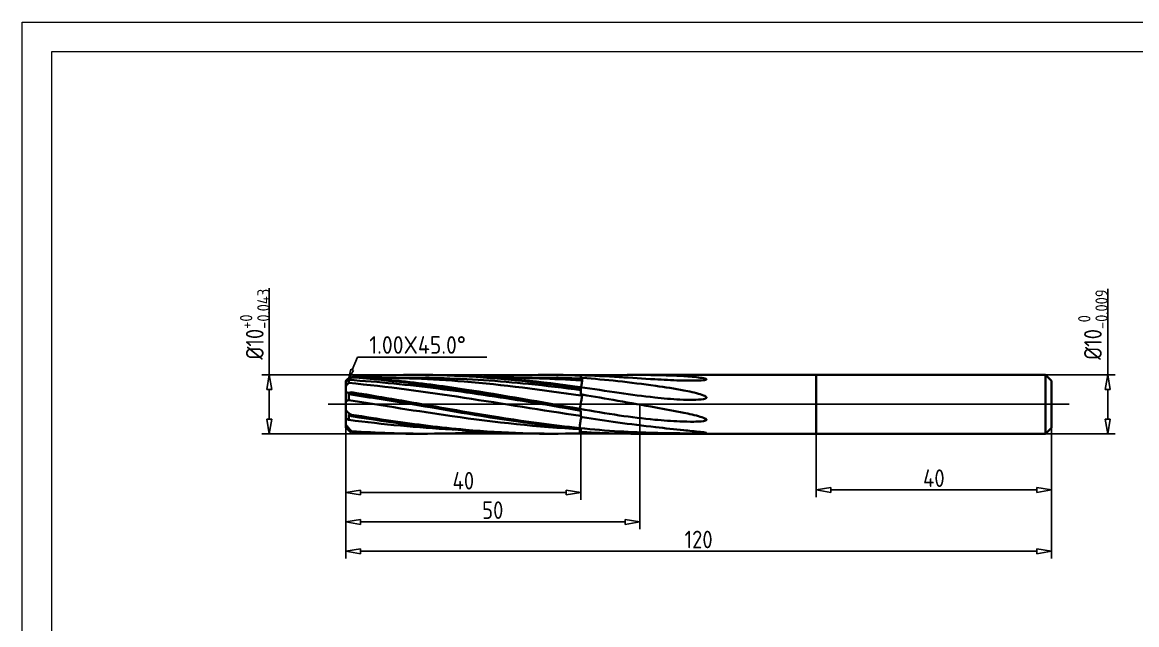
# Model space of a CAD drawing. Header units: millimetres. Extents: x 4839 to 5136, y 367 to 577.
# Drawn here: x 4843.7 to 5033.2, y 469.7 to 572.2 of the extents above; entities that cross this region are included whole.
import ezdxf
from ezdxf import colors
from ezdxf.entities.mleader import LeaderData, LeaderLine
from ezdxf.enums import TextEntityAlignment as Align
from ezdxf.math import Vec2, Vec3

# ---------------------------------------------------------------- set-up
doc = ezdxf.new("R2010")
doc.units = ezdxf.units.MM
doc.linetypes.add('JIS_09_08', pattern=[10.75, 8, -0.55, 0.55, -0.55, 0.55, -0.55])
for name, color, linetype in [('中心线', 2, 'JIS_09_08'), ('图框', 7, 'Continuous'), ('尺寸线', 3, 'Continuous'), ('标注', 3, 'Continuous')]:
    doc.layers.add(name, color=color, linetype=linetype)
doc.layers.add('轮廓', color=4, linetype='Continuous', lineweight=35)
doc.styles.add('ZQisocp', font='geniso.shx', dxfattribs={"height": 3})
doc.styles.add('工程字', font='gbenor.shx', dxfattribs={"bigfont": 'gbcbig.shx'})
doc.styles.add('样式 1', font='simsunb.ttf')
doc.dimstyles.new('ZQH', dxfattribs={"dimtxt": 3, "dimasz": 2.5, "dimexe": 1.25, "dimexo": 0, "dimgap": 0.5, "dimtad": 1, "dimdec": 3, "dimdsep": 46, "dimtxsty": '工程字', "dimblk": 'CLOSEDBLANK', "dimcen": -0.8, "dimclrd": 3, "dimclre": 3, "dimclrt": 3, "dimadec": 1, "dimazin": 2, "dimtfac": 1, "dimtdec": 3, "dimtofl": 0, "dimtmove": 0, "dimatfit": 3, "dimldrblk": 'CLOSEDBLANK', "dimfxl": 1, "dimtolj": 1, "dimtzin": 0, "dimarcsym": 0})

# ---------------------------------------------------------------- blocks, each defined once
blk = doc.blocks.new('TYFrame_XT')
at = {"layer": '图框', "lineweight": 9}
for p, q in [((5, 5), (5, 205)), ((5, 205), (292, 205)), ((10, 10), (10, 200)), ((10, 200), (287, 200))]:
    blk.add_line(p, q, dxfattribs=at)
at = {"layer": '图框', "style": '样式 1'}
for tag, p in [('设计', (186.18, 37.5)), ('冷却', (222.23, 37.52)), ('涂层', (224.34, 31.44)), ('刀具名称', (254.7, 31.77)), ('审核', (186.14, 29.88)), ('厚度', (224.33, 27.78)), ('刀具材料', (222.45, 21.55)), ('规格型号', (265.45, 21.22)), ('日期', (186.42, 13.79)), ('被加工材料', (222.74, 13.91)), ('客户名称', (265.45, 13.31))]:
    blk.add_attdef(tag, text='', height=1.73, dxfattribs=at).set_placement(p, align=Align.MIDDLE_CENTER)
blk = doc.blocks.new('_ClosedBlank')
at = {"color": 0, "linetype": 'ByBlock', "lineweight": -2}
for p, q in [((-1, 0.167), (0, 0)), ((-1, 0.167), (-1, -0.167)), ((0, 0), (-1, -0.167))]:
    blk.add_line(p, q, dxfattribs=at)
blk = doc.blocks.new('*D9')
at = {"layer": 'Defpoints', "color": 0, "transparency": 16777216}
for p in [(5017.74, 512.18), (5017.74, 502.18), (5028.3, 502.18)]:
    blk.add_point(p, dxfattribs=at)
at = {"layer": '尺寸线', "color": 3, "lineweight": -2, "transparency": 16777216}
for p, q in [((5028.3, 512.18), (5028.3, 526.81)), ((5017.74, 512.18), (5029.55, 512.18)), ((5028.3, 504.68), (5028.3, 509.68)), ((5017.74, 502.18), (5029.55, 502.18))]:
    blk.add_line(p, q, dxfattribs=at)
at = {"layer": '尺寸线', "color": 3, "lineweight": -2, "transparency": 16777216, "xscale": 2.5, "yscale": 2.5, "zscale": 2.5}
for p, rotation in [((5028.3, 512.18), 90), ((5028.3, 502.18), 270)]:
    blk.add_blockref('_ClosedBlank', p, dxfattribs=dict(at, rotation=rotation))
at = {"layer": '尺寸线', "color": 3, "transparency": 16777216, "insert": (5025.79, 520.74), "char_height": 3, "attachment_point": 5, "rotation": 90, "style": '工程字'}
blk.add_mtext('\\A1;%%C10{\\H0.7x;\\S 0^ -0.009;}', dxfattribs=at)
blk = doc.blocks.new('*D10')
at = {"layer": 'Defpoints', "color": 0, "transparency": 16777216}
for p in [(4978.74, 502.18), (5018.74, 503.18), (5018.74, 492.61)]:
    blk.add_point(p, dxfattribs=at)
at = {"layer": '尺寸线', "color": 3, "lineweight": -2, "transparency": 16777216}
for p, q in [((4978.74, 502.18), (4978.74, 491.36)), ((5018.74, 503.18), (5018.74, 491.36)), ((4981.24, 492.61), (5016.24, 492.61))]:
    blk.add_line(p, q, dxfattribs=at)
at = {"layer": '尺寸线', "color": 3, "lineweight": -2, "transparency": 16777216, "xscale": 2.5, "yscale": 2.5, "zscale": 2.5, "rotation": 180}
blk.add_blockref('_ClosedBlank', (4978.74, 492.61), dxfattribs=at)
at = {"layer": '尺寸线', "color": 3, "lineweight": -2, "transparency": 16777216, "xscale": 2.5, "yscale": 2.5, "zscale": 2.5}
blk.add_blockref('_ClosedBlank', (5018.74, 492.61), dxfattribs=at)
at = {"layer": '尺寸线', "color": 3, "transparency": 16777216, "insert": (4998.74, 494.61), "char_height": 3, "attachment_point": 5, "style": '工程字'}
blk.add_mtext('\\A1;40', dxfattribs=at)
blk = doc.blocks.new('*D5')
at = {"layer": 'Defpoints', "color": 0, "transparency": 16777216}
for p in [(4898.74, 502.18), (4938.74, 502.18), (4938.74, 492.18)]:
    blk.add_point(p, dxfattribs=at)
at = {"layer": '标注', "color": 3, "lineweight": -2, "transparency": 16777216}
for p, q in [((4898.74, 502.18), (4898.74, 490.93)), ((4938.74, 502.18), (4938.74, 490.93)), ((4901.24, 492.18), (4936.24, 492.18))]:
    blk.add_line(p, q, dxfattribs=at)
at = {"layer": '标注', "color": 3, "lineweight": -2, "transparency": 16777216, "xscale": 2.5, "yscale": 2.5, "zscale": 2.5, "rotation": 180}
blk.add_blockref('_ClosedBlank', (4898.74, 492.18), dxfattribs=at)
at = {"layer": '标注', "color": 3, "lineweight": -2, "transparency": 16777216, "xscale": 2.5, "yscale": 2.5, "zscale": 2.5}
blk.add_blockref('_ClosedBlank', (4938.74, 492.18), dxfattribs=at)
at = {"layer": '标注', "color": 3, "transparency": 16777216, "insert": (4918.74, 494.18), "char_height": 3, "attachment_point": 5, "style": '工程字'}
blk.add_mtext('\\A1;40', dxfattribs=at)
blk = doc.blocks.new('*D6')
at = {"layer": 'Defpoints', "color": 0, "transparency": 16777216}
for p in [(4898.74, 507.18), (4948.74, 507.18), (4948.74, 487.18)]:
    blk.add_point(p, dxfattribs=at)
at = {"layer": '标注', "color": 3, "lineweight": -2, "transparency": 16777216}
for p, q in [((4898.74, 507.18), (4898.74, 485.93)), ((4948.74, 507.18), (4948.74, 485.93)), ((4901.24, 487.18), (4946.24, 487.18))]:
    blk.add_line(p, q, dxfattribs=at)
at = {"layer": '标注', "color": 3, "lineweight": -2, "transparency": 16777216, "xscale": 2.5, "yscale": 2.5, "zscale": 2.5, "rotation": 180}
blk.add_blockref('_ClosedBlank', (4898.74, 487.18), dxfattribs=at)
at = {"layer": '标注', "color": 3, "lineweight": -2, "transparency": 16777216, "xscale": 2.5, "yscale": 2.5, "zscale": 2.5}
blk.add_blockref('_ClosedBlank', (4948.74, 487.18), dxfattribs=at)
at = {"layer": '标注', "color": 3, "transparency": 16777216, "insert": (4923.74, 489.18), "char_height": 3, "attachment_point": 5, "style": '工程字'}
blk.add_mtext('\\A1;50', dxfattribs=at)
blk = doc.blocks.new('*D7')
at = {"layer": 'Defpoints', "color": 0, "transparency": 16777216}
for p in [(4898.74, 507.18), (5018.74, 507.18), (5018.74, 482.18)]:
    blk.add_point(p, dxfattribs=at)
at = {"layer": '标注', "color": 3, "lineweight": -2, "transparency": 16777216}
for p, q in [((4898.74, 507.18), (4898.74, 480.93)), ((5018.74, 507.18), (5018.74, 480.93)), ((4901.24, 482.18), (5016.24, 482.18))]:
    blk.add_line(p, q, dxfattribs=at)
at = {"layer": '标注', "color": 3, "lineweight": -2, "transparency": 16777216, "xscale": 2.5, "yscale": 2.5, "zscale": 2.5, "rotation": 180}
blk.add_blockref('_ClosedBlank', (4898.74, 482.18), dxfattribs=at)
at = {"layer": '标注', "color": 3, "lineweight": -2, "transparency": 16777216, "xscale": 2.5, "yscale": 2.5, "zscale": 2.5}
blk.add_blockref('_ClosedBlank', (5018.74, 482.18), dxfattribs=at)
at = {"layer": '标注', "color": 3, "transparency": 16777216, "insert": (4958.74, 484.18), "char_height": 3, "attachment_point": 5, "style": '工程字'}
blk.add_mtext('\\A1;120', dxfattribs=at)
blk = doc.blocks.new('*D8')
at = {"layer": 'Defpoints', "color": 0, "transparency": 16777216}
for p in [(4899.74, 512.18), (4885.74, 502.18), (4899.74, 502.18)]:
    blk.add_point(p, dxfattribs=at)
at = {"layer": '标注', "color": 3, "lineweight": -2, "transparency": 16777216}
for p, q in [((4885.74, 512.18), (4885.74, 526.93)), ((4899.74, 512.18), (4884.49, 512.18)), ((4885.74, 504.68), (4885.74, 509.68)), ((4899.74, 502.18), (4884.49, 502.18))]:
    blk.add_line(p, q, dxfattribs=at)
at = {"layer": '标注', "color": 3, "lineweight": -2, "transparency": 16777216, "xscale": 2.5, "yscale": 2.5, "zscale": 2.5}
for p, rotation in [((4885.74, 512.18), 90), ((4885.74, 502.18), 270)]:
    blk.add_blockref('_ClosedBlank', p, dxfattribs=dict(at, rotation=rotation))
at = {"layer": '标注', "color": 3, "transparency": 16777216, "insert": (4883.28, 520.81), "char_height": 3, "attachment_point": 5, "rotation": 90, "style": '工程字'}
blk.add_mtext('\\A1;%%C10{\\H0.7x;\\S+0^ -0.043;}', dxfattribs=at)

msp = doc.modelspace()

# ---------------------------------------------------------------- linework, layer by layer
at = {"color": 2}
msp.add_lwpolyline([(4898.743, 507.1823), (4898.743, 511.1823), (4899.743, 512.1823), (4978.743, 512.1823), (4978.743, 507.1823)], close=True, dxfattribs=at)
at = {"color": 2, "extrusion": (0, -1.22465e-16, -1)}
msp.add_lwpolyline([(-4898.743, 507.1823), (-4898.743, 503.1823), (-4899.743, 502.1823), (-4978.743, 502.1823), (-4978.743, 507.1823)], close=True, dxfattribs=at)
at = {"layer": '中心线'}
for p, q in [((4895.743, 507.1823), (5021.743, 507.1823)), ((4976.6844, 507.1823), (5020.4853, 507.1823))]:
    msp.add_line(p, q, dxfattribs=at)
at = {"layer": '轮廓', "lineweight": 35}
for p, q in [((4899.743, 511.7573), (4899.743, 511.8613)), ((4903.703, 511.6823), (4910.2379, 511.6823)), ((4910.2379, 512.1823), (4911.7978, 512.1823)), ((4925.974, 511.6823), (4932.5089, 511.6823)), ((4932.5089, 512.1823), (4934.0688, 512.1823)), ((4938.743, 511.7034), (4938.743, 512.062)), ((4948.4792, 512.1823), (4978.743, 512.1823)), ((4978.743, 502.1823), (4978.743, 512.1823)), ((4898.743, 510.2776), (4898.743, 511.0672)), ((4938.743, 508.8692), (4938.743, 509.8617)), ((4898.743, 507.5794), (4898.743, 509.2556)), ((4899.743, 508.9909), (4899.743, 509.2445)), ((4898.743, 504.6486), (4898.743, 506.2296)), ((4938.743, 505.0469), (4938.743, 506.0919)), ((4899.743, 505.165), (4899.743, 505.4196)), ((4898.743, 503.2021), (4898.743, 503.7616)), ((4899.743, 502.5209), (4899.743, 502.6274)), ((4910.2379, 502.1823), (4911.7978, 502.1823)), ((4932.5089, 502.1823), (4934.0688, 502.1823)), ((4938.743, 502.4755), (4938.743, 502.9608)), ((4948.4792, 502.1823), (4978.743, 502.1823))]:
    msp.add_line(p, q, dxfattribs=at)
at = {"layer": '轮廓'}
for p, q in [((4978.743, 512.1823), (4978.743, 502.1823)), ((5017.743, 512.1823), (4978.743, 512.1823)), ((5017.743, 512.1823), (5018.743, 511.1823)), ((5017.743, 502.1823), (5017.743, 512.1823)), ((5018.743, 503.1823), (5018.743, 511.1823)), ((4978.743, 502.1823), (5017.743, 502.1823)), ((5018.743, 503.1823), (5017.743, 502.1823))]:
    msp.add_line(p, q, dxfattribs=at)
at = {"layer": '轮廓', "lineweight": 35}
for points, knots in [([(4899.743, 511.8613), (4899.5339, 511.6695), (4899.322, 511.4934), (4898.9828, 511.233), (4898.849, 511.1381), (4898.743, 511.0672)], [3.08017813, 3.08017813, 3.08017813, 3.08017813, 3.99248198, 3.99248198, 4.70288377, 4.70288377, 4.70288377, 4.70288377]), ([(4898.743, 511.1626), (4898.7434, 511.1629), (4898.7439, 511.1633), (4898.835, 511.2451), (4898.9452, 511.345), (4899.1243, 511.513), (4899.1828, 511.5687), (4899.243, 511.6268)], [6.598403882, 6.598403882, 6.598403882, 6.598403882, 6.601194603, 6.601194603, 7.187957645, 7.187957645, 7.456574656, 7.456574656, 7.456574656, 7.456574656]), ([(4899.243, 511.3312), (4899.4097, 511.4746), (4899.5762, 511.6166), (4899.7428, 511.7571), (4899.7429, 511.7572), (4899.743, 511.7573)], [0, 0, 0, 0, 0.711627059, 0.711627059, 0.712072144, 0.712072144, 0.712072144, 0.712072144]), ([(4938.5275, 506.3994), (4931.9202, 507.55), (4925.5067, 508.7291), (4915.0864, 510.3097), (4911.3117, 510.8131), (4904.9095, 511.4816), (4902.3323, 511.7004), (4899.743, 511.8613)], [0, 0, 0, 0, 20.1277236, 20.1277236, 31.74304983, 31.74304983, 39.63069365, 39.63069365, 39.63069365, 39.63069365]), ([(4899.743, 511.7573), (4906.4779, 511.2782), (4913.0079, 510.4273), (4926.1349, 508.3433), (4932.351, 507.1919), (4938.743, 506.0919)], [0.00014739, 0.00014739, 0.00014739, 0.00014739, 20.51656994, 20.51656994, 39.98840835, 39.98840835, 39.98840835, 39.98840835]), ([(4899.8824, 511.8526), (4906.568, 512.2736), (4913.0544, 512.292), (4926.1349, 511.5333), (4932.351, 510.8133), (4938.743, 509.8617)], [0.14168084, 0.14168084, 0.14168084, 0.14168084, 20.51656994, 20.51656994, 39.98840835, 39.98840835, 39.98840835, 39.98840835]), ([(4938.743, 508.6622), (4932.045, 509.666), (4925.5485, 510.5142), (4913.297, 511.5041), (4907.8833, 511.7181), (4902.3799, 511.6774)], [-40.88703864, -40.88703864, -40.88703864, -40.88703864, -20.54143902, -20.54143902, -3.6725176, -3.6725176, -3.6725176, -3.6725176]), ([(4910.2379, 511.6817), (4911.6717, 511.6819), (4913.1055, 511.665), (4914.5393, 511.6306), (4919.6381, 511.5084), (4924.7369, 511.1655), (4929.8357, 510.6497), (4932.8048, 510.3494), (4935.7739, 509.9916), (4938.743, 509.5938)], [0.40537367, 0.40537367, 0.40537367, 0.40537367, 0.55706559, 0.55706559, 0.55706559, 1.09649845, 1.09649845, 1.09649845, 1.41061918, 1.41061918, 1.41061918, 1.41061918]), ([(4938.5275, 510.1206), (4931.9202, 511.0633), (4925.5067, 511.7376), (4916.5136, 512.1306), (4914.1525, 512.1823), (4911.7978, 512.1823)], [0, 0, 0, 0, 20.1277236, 20.1277236, 27.39548078, 27.39548078, 27.39548078, 27.39548078]), ([(4941.2948, 512.022), (4942.52, 512.0765), (4943.7452, 512.1174), (4947.1385, 512.1911), (4949.3241, 512.1951), (4953.0118, 512.1237), (4954.6928, 512.0648), (4957.0674, 511.9163), (4958.2014, 511.829), (4959.3864, 511.6653), (4959.7893, 511.5962), (4960.0012, 511.5086), (4960.029, 511.4951), (4960.0599, 511.4713), (4960.0692, 511.4616), (4960.0766, 511.4438), (4960.077, 511.4363), (4960.0718, 511.4213), (4960.0665, 511.4143), (4960.0489, 511.3987), (4960.035, 511.3907), (4959.9904, 511.3699), (4959.9527, 511.3584), (4959.8205, 511.3247), (4959.6932, 511.306), (4959.0825, 511.2353), (4958.3543, 511.2199), (4957.1684, 511.2076), (4956.3393, 511.2223), (4954.1729, 511.286), (4952.7072, 511.3611), (4949.2828, 511.5598), (4947.2913, 511.6951), (4943.0031, 511.9492), (4940.8198, 512.0573), (4938.5275, 512.1206)], [2.37803385, 2.37803385, 2.37803385, 2.37803385, 6.12403853, 6.12403853, 12.66327163, 12.66327163, 17.51133522, 17.51133522, 20.24309855, 20.24309855, 21.43477887, 21.43477887, 21.61035675, 21.61035675, 21.7112264, 21.7112264, 21.78359048, 21.78359048, 21.85404111, 21.85404111, 21.95187691, 21.95187691, 22.14523505, 22.14523505, 22.67474138, 22.67474138, 24.87841264, 24.87841264, 28.79739057, 28.79739057, 35.97996126, 35.97996126, 46.21110553, 46.21110553, 57.53351931, 57.53351931, 57.53351931, 57.53351931]), ([(4938.9585, 511.687), (4940.9688, 511.5332), (4942.9607, 511.3456), (4947.1385, 510.8926), (4949.3241, 510.6236), (4953.0118, 510.0996), (4954.6928, 509.8378), (4957.0674, 509.3845), (4958.2014, 509.1488), (4959.3864, 508.7844), (4959.7893, 508.6389), (4960.0012, 508.469), (4960.029, 508.4429), (4960.0599, 508.3978), (4960.0692, 508.3796), (4960.0766, 508.3463), (4960.077, 508.3323), (4960.0718, 508.3047), (4960.0665, 508.2919), (4960.0489, 508.2635), (4960.035, 508.2489), (4959.9904, 508.2114), (4959.9527, 508.191), (4959.8205, 508.1311), (4959.6932, 508.0987), (4959.0825, 507.9766), (4958.3543, 507.9518), (4957.1684, 507.9314), (4956.3393, 507.9557), (4954.1729, 508.0636), (4952.7072, 508.1927), (4949.2828, 508.562), (4947.2913, 508.8343), (4943.0031, 509.4569), (4940.8198, 509.7936), (4938.5275, 510.1206)], [0, 0, 0, 0, 6.12403853, 6.12403853, 12.66327163, 12.66327163, 17.51133522, 17.51133522, 20.24309855, 20.24309855, 21.43477887, 21.43477887, 21.61035675, 21.61035675, 21.7112264, 21.7112264, 21.78359048, 21.78359048, 21.85404111, 21.85404111, 21.95187691, 21.95187691, 22.14523505, 22.14523505, 22.67474138, 22.67474138, 24.87841264, 24.87841264, 28.79739057, 28.79739057, 35.97996126, 35.97996126, 46.21110553, 46.21110553, 57.53351931, 57.53351931, 57.53351931, 57.53351931]), ([(4938.743, 511.7034), (4938.743, 511.6176), (4938.743, 511.5255), (4938.743, 511.3653), (4938.743, 511.3), (4938.743, 511.2337)], [-0.61066731, -0.61066731, -0.61066731, -0.61066731, -0.306152916, -0.306152916, -0.104581489, -0.104581489, -0.104581489, -0.104581489]), ([(4938.7505, 510.089), (4938.7729, 510.1738), (4938.8167, 510.3692), (4938.8946, 510.8376), (4938.9437, 511.3145), (4938.9566, 511.6145), (4938.9585, 511.687)], [2.38329845, 2.38329845, 2.38329845, 2.38329845, 2.6927937, 2.991993, 3.5903916, 3.79775101, 3.79775101, 3.79775101, 3.79775101]), ([(4898.743, 510.2776), (4898.7593, 510.3004), (4898.7761, 510.323), (4898.8951, 510.4782), (4899.0178, 510.6123), (4899.1833, 510.7693), (4899.2129, 510.7966), (4899.243, 510.8234)], [8.771220065, 8.771220065, 8.771220065, 8.771220065, 8.882195697, 8.882195697, 9.541242869, 9.541242869, 9.681974856, 9.681974856, 9.681974856, 9.681974856]), ([(4898.743, 509.2556), (4898.743, 509.2894), (4898.743, 509.3377), (4898.743, 509.4893), (4898.743, 509.6061), (4898.743, 509.8798), (4898.743, 510.0344), (4898.743, 510.2243), (4898.743, 510.2509), (4898.743, 510.2776)], [0.63858937, 0.63858937, 0.63858937, 0.63858937, 0.98171538, 0.98171538, 1.48334758, 1.48334758, 1.98592423, 1.98592423, 2.06719628, 2.06719628, 2.06719628, 2.06719628]), ([(4899.243, 510.8234), (4899.243, 510.9134), (4899.243, 510.9971), (4899.243, 511.1707), (4899.243, 511.2566), (4899.243, 511.3312)], [0.1180489, 0.1180489, 0.1180489, 0.1180489, 0.57774393, 0.57774393, 1.15548786, 1.15548786, 1.15548786, 1.15548786]), ([(4899.243, 511.3312), (4904.3418, 511.0178), (4909.4406, 510.499), (4914.5393, 509.8469), (4919.6381, 509.1949), (4924.7369, 508.4115), (4929.8357, 507.6059), (4930.7268, 507.4651), (4931.6179, 507.3237), (4932.5089, 507.1823)], [0.01763274, 0.01763274, 0.01763274, 0.01763274, 0.55706559, 0.55706559, 0.55706559, 1.09649845, 1.09649845, 1.09649845, 1.19077175, 1.19077175, 1.19077175, 1.19077175]), ([(4938.743, 505.2237), (4932.0455, 506.1806), (4925.5497, 507.2712), (4912.2468, 509.316), (4905.8392, 510.2083), (4899.243, 510.8234)], [-40.88344006, -40.88344006, -40.88344006, -40.88344006, -20.53963925, -20.53963925, -0.47552221, -0.47552221, -0.47552221, -0.47552221]), ([(4899.743, 509.2445), (4899.7284, 509.2391), (4899.7138, 509.234), (4899.452, 509.1464), (4899.2074, 509.1276), (4898.9064, 509.1828), (4898.8181, 509.2131), (4898.743, 509.2556)], [4.89458171, 4.89458171, 4.89458171, 4.89458171, 4.96413314, 4.96413314, 6.14396111, 6.14396111, 6.70004856, 6.70004856, 6.70004856, 6.70004856]), ([(4898.743, 507.5794), (4898.7869, 507.6269), (4898.8344, 507.6692), (4898.9891, 507.7857), (4899.1107, 507.8476), (4899.243, 507.8872)], [8.841518723, 8.841518723, 8.841518723, 8.841518723, 9.113026893, 9.113026893, 9.691764253, 9.691764253, 9.691764253, 9.691764253]), ([(4899.243, 507.8872), (4899.243, 508.0385), (4899.243, 508.1885), (4899.243, 508.5227), (4899.243, 508.7055), (4899.243, 508.8838)], [0.1180489, 0.1180489, 0.1180489, 0.1180489, 0.57774393, 0.57774393, 1.15548786, 1.15548786, 1.15548786, 1.15548786]), ([(4938.743, 502.9326), (4931.3445, 503.3187), (4924.2153, 504.1238), (4910.9087, 506.0137), (4905.1437, 506.9623), (4899.243, 507.8872)], [-40.89014892, -40.89014892, -40.89014892, -40.89014892, -18.4168914, -18.4168914, -0.47096429, -0.47096429, -0.47096429, -0.47096429]), ([(4938.5275, 503.1368), (4933.891, 503.6172), (4929.3228, 504.2526), (4920.8925, 505.5882), (4917.1365, 506.2421), (4908.7879, 507.712), (4904.2979, 508.5128), (4899.743, 509.2445)], [0, 0, 0, 0, 14.12423424, 14.12423424, 25.68099167, 25.68099167, 39.55634827, 39.55634827, 39.55634827, 39.55634827]), ([(4899.743, 508.9909), (4906.4779, 507.8838), (4913.0079, 506.659), (4926.1349, 504.4732), (4932.351, 503.5648), (4938.743, 502.9608)], [0.00014739, 0.00014739, 0.00014739, 0.00014739, 20.51656994, 20.51656994, 39.98840835, 39.98840835, 39.98840835, 39.98840835]), ([(4938.5275, 506.3994), (4938.5284, 506.4006), (4938.5334, 506.4141), (4938.5601, 506.5296), (4938.6264, 506.8721), (4938.7311, 507.4471), (4938.8317, 508.023), (4938.9185, 508.5492), (4938.9507, 508.7655), (4938.9576, 508.8245), (4938.9585, 508.8334)], [1.69238189, 1.69238189, 1.69238189, 1.69238189, 1.7951958, 2.0943951, 2.6927937, 2.991993, 3.5903916, 4.03919055, 4.48798951, 4.59080342, 4.59080342, 4.59080342, 4.59080342]), ([(4938.9585, 508.8334), (4940.9688, 508.4988), (4942.9607, 508.1521), (4947.1385, 507.4206), (4949.3241, 507.0362), (4953.0118, 506.3666), (4954.6928, 506.0554), (4957.0674, 505.5626), (4958.2014, 505.3166), (4959.3864, 504.965), (4959.7893, 504.8284), (4960.0012, 504.6756), (4960.029, 504.6523), (4960.0599, 504.6123), (4960.0692, 504.5962), (4960.0766, 504.567), (4960.077, 504.5547), (4960.0718, 504.5306), (4960.0665, 504.5195), (4960.0489, 504.4949), (4960.035, 504.4824), (4959.9904, 504.4501), (4959.9527, 504.4327), (4959.8205, 504.3818), (4959.6932, 504.3546), (4959.0825, 504.2526), (4958.3543, 504.233), (4957.1684, 504.2164), (4956.3393, 504.2361), (4954.1729, 504.3249), (4952.7072, 504.4324), (4949.2828, 504.756), (4947.2913, 505.0058), (4943.0031, 505.6322), (4940.8198, 506.0002), (4938.5275, 506.3994)], [0, 0, 0, 0, 6.12403853, 6.12403853, 12.66327163, 12.66327163, 17.51133522, 17.51133522, 20.24309855, 20.24309855, 21.43477887, 21.43477887, 21.61035675, 21.61035675, 21.7112264, 21.7112264, 21.78359048, 21.78359048, 21.85404111, 21.85404111, 21.95187691, 21.95187691, 22.14523505, 22.14523505, 22.67474138, 22.67474138, 24.87841264, 24.87841264, 28.79739057, 28.79739057, 35.97996126, 35.97996126, 46.21110553, 46.21110553, 57.53351931, 57.53351931, 57.53351931, 57.53351931]), ([(4938.743, 508.8692), (4938.743, 508.8418), (4938.743, 508.7961), (4938.743, 508.7117), (4938.743, 508.6879), (4938.743, 508.6622)], [-0.752428342, -0.752428342, -0.752428342, -0.752428342, -0.377388406, -0.377388406, -0.246031582, -0.246031582, -0.246031582, -0.246031582]), ([(4898.743, 506.2296), (4898.743, 506.2879), (4898.743, 506.3487), (4898.743, 506.5692), (4898.743, 506.7362), (4898.743, 507.043), (4898.743, 507.181), (4898.743, 507.4063), (4898.743, 507.4964), (4898.743, 507.5794)], [0.29393377, 0.29393377, 0.29393377, 0.29393377, 0.49265204, 0.49265204, 0.99290774, 0.99290774, 1.41417348, 1.41417348, 1.72215815, 1.72215815, 1.72215815, 1.72215815]), ([(4899.743, 505.4196), (4899.6655, 505.4507), (4899.588, 505.4883), (4899.2672, 505.669), (4899.0337, 505.8627), (4898.8129, 506.1319), (4898.7767, 506.1801), (4898.743, 506.2296)], [5.27604221, 5.27604221, 5.27604221, 5.27604221, 5.61698222, 5.61698222, 6.70442934, 6.70442934, 6.93215347, 6.93215347, 6.93215347, 6.93215347]), ([(4898.743, 504.6486), (4898.7708, 504.6523), (4898.8, 504.6535), (4898.8702, 504.6511), (4898.913, 504.6458), (4898.9582, 504.6365)], [8.747719069, 8.747719069, 8.747719069, 8.747719069, 8.89012879, 8.89012879, 9.079431661, 9.079431661, 9.079431661, 9.079431661]), ([(4898.743, 503.7616), (4898.743, 503.8705), (4898.743, 503.9745), (4898.743, 504.212), (4898.743, 504.3342), (4898.743, 504.5271), (4898.743, 504.5961), (4898.743, 504.6392), (4898.743, 504.6444), (4898.743, 504.6486)], [0.63858943, 0.63858943, 0.63858943, 0.63858943, 0.98171538, 0.98171538, 1.48334758, 1.48334758, 1.98592422, 1.98592422, 2.06719633, 2.06719633, 2.06719633, 2.06719633]), ([(4898.9582, 504.6365), (4899.0378, 504.6202), (4899.1249, 504.5915), (4899.2259, 504.546), (4899.2344, 504.5421), (4899.243, 504.538)], [9.079431661, 9.079431661, 9.079431661, 9.079431661, 9.412918139, 9.412918139, 9.443605994, 9.443605994, 9.443605994, 9.443605994]), ([(4899.243, 504.538), (4899.243, 504.662), (4899.243, 504.7904), (4899.243, 505.0895), (4899.243, 505.2621), (4899.243, 505.4396)], [0.1180489, 0.1180489, 0.1180489, 0.1180489, 0.57774393, 0.57774393, 1.15548786, 1.15548786, 1.15548786, 1.15548786]), ([(4899.243, 505.4396), (4899.4097, 505.3507), (4899.5762, 505.2592), (4899.7428, 505.1652), (4899.7429, 505.1651), (4899.743, 505.165)], [0, 0, 0, 0, 0.711627059, 0.711627059, 0.712072144, 0.712072144, 0.712072144, 0.712072144]), ([(4917.1395, 502.899), (4917.032, 502.9042), (4916.9244, 502.9095), (4910.9101, 503.2124), (4905.1451, 503.7802), (4899.243, 504.538)], [-18.55698997, -18.55698997, -18.55698997, -18.55698997, -18.23006211, -18.23006211, -0.28844493, -0.28844493, -0.28844493, -0.28844493]), ([(4938.5275, 502.244), (4932.0011, 502.0638), (4925.6616, 502.2814), (4914.883, 503.2367), (4910.6837, 503.7546), (4904.1994, 504.7007), (4901.9751, 505.0513), (4899.743, 505.4196)], [0, 0, 0, 0, 19.88128787, 19.88128787, 32.83472795, 32.83472795, 39.63420252, 39.63420252, 39.63420252, 39.63420252]), ([(4899.743, 505.165), (4906.4779, 504.0784), (4913.0079, 503.1973), (4924.0421, 502.3506), (4928.2618, 502.1824), (4932.5089, 502.1824)], [0.00014739, 0.00014739, 0.00014739, 0.00014739, 20.51656994, 20.51656994, 33.61326245, 33.61326245, 33.61326245, 33.61326245]), ([(4938.5275, 503.1368), (4938.5294, 503.1996), (4938.5375, 503.3676), (4938.5748, 503.7952), (4938.6561, 504.3746), (4938.7493, 504.8215), (4938.7967, 504.9894), (4938.8115, 505.0359)], [2.48543419, 2.48543419, 2.48543419, 2.48543419, 2.6927937, 2.991993, 3.5903916, 4.03919055, 4.25573292, 4.25573292, 4.25573292, 4.25573292]), ([(4938.9585, 505.0126), (4940.9688, 504.6932), (4942.9607, 504.3905), (4947.1385, 503.8091), (4949.3241, 503.5344), (4953.0118, 503.1115), (4954.6928, 502.933), (4957.0674, 502.6896), (4958.2014, 502.5773), (4959.3864, 502.4445), (4959.7893, 502.3967), (4960.0012, 502.3507), (4960.029, 502.3437), (4960.0599, 502.3323), (4960.0692, 502.3277), (4960.0766, 502.3197), (4960.077, 502.3163), (4960.0718, 502.3099), (4960.0665, 502.307), (4960.0489, 502.3006), (4960.035, 502.2974), (4959.9904, 502.2893), (4959.9527, 502.2851), (4959.8205, 502.273), (4959.6932, 502.267), (4959.0825, 502.2448), (4958.3543, 502.2419), (4957.1684, 502.2387), (4956.3393, 502.2423), (4954.1729, 502.2601), (4952.7072, 502.283), (4949.2828, 502.3713), (4947.2913, 502.4522), (4943.0031, 502.7155), (4940.8198, 502.8992), (4938.5275, 503.1368)], [0, 0, 0, 0, 6.12403853, 6.12403853, 12.66327163, 12.66327163, 17.51133522, 17.51133522, 20.24309855, 20.24309855, 21.43477887, 21.43477887, 21.61035675, 21.61035675, 21.7112264, 21.7112264, 21.78359048, 21.78359048, 21.85404111, 21.85404111, 21.95187691, 21.95187691, 22.14523505, 22.14523505, 22.67474138, 22.67474138, 24.87841264, 24.87841264, 28.79739057, 28.79739057, 35.97996126, 35.97996126, 46.21110553, 46.21110553, 57.53351931, 57.53351931, 57.53351931, 57.53351931]), ([(4899.743, 502.6274), (4899.7377, 502.6323), (4899.7324, 502.6373), (4899.4951, 502.8597), (4899.2641, 503.1006), (4898.9438, 503.481), (4898.8337, 503.6244), (4898.743, 503.7616)], [5.82570731, 5.82570731, 5.82570731, 5.82570731, 5.84491814, 5.84491814, 6.6837692, 6.6837692, 7.1924385, 7.1924385, 7.1924385, 7.1924385]), ([(4898.743, 503.2021), (4898.8035, 503.1478), (4898.8706, 503.0872), (4899.0322, 502.9385), (4899.1344, 502.8427), (4899.243, 502.7379)], [0.742309298, 0.742309298, 0.742309298, 0.742309298, 1.049546904, 1.049546904, 1.457738039, 1.457738039, 1.457738039, 1.457738039]), ([(4899.243, 502.7379), (4899.243, 502.7619), (4899.243, 502.7936), (4899.243, 502.8823), (4899.243, 502.9436), (4899.243, 503.0164)], [0.1180489, 0.1180489, 0.1180489, 0.1180489, 0.57774393, 0.57774393, 1.15548786, 1.15548786, 1.15548786, 1.15548786]), ([(4922.1534, 502.512), (4918.9784, 502.3121), (4915.8168, 502.2008), (4908.3118, 502.1623), (4904.055, 502.3138), (4899.743, 502.6274)], [16.69071731, 16.69071731, 16.69071731, 16.69071731, 26.41751031, 26.41751031, 39.55300289, 39.55300289, 39.55300289, 39.55300289]), ([(4938.5275, 502.244), (4938.5304, 502.3802), (4938.5426, 502.6283), (4938.5669, 502.8497), (4938.5799, 502.9411)], [3.263178192, 3.263178192, 3.263178192, 3.263178192, 3.590391604, 3.862313585, 3.862313585, 3.862313585, 3.862313585]), ([(4938.9585, 502.4628), (4940.9688, 502.3457), (4942.9607, 502.2643), (4945.3007, 502.2135), (4945.6209, 502.2075), (4945.9415, 502.2024)], [0, 0, 0, 0, 6.12403853, 6.12403853, 7.0927843, 7.0927843, 7.0927843, 7.0927843])]:
    msp.add_open_spline(points, degree=3, knots=knots, dxfattribs=at)
for points in [[(4899.4843, 511.6326), (4899.4039, 511.6307), (4899.3235, 511.6288), (4899.243, 511.6268)], [(4922.1534, 511.8526), (4927.7054, 512.2021), (4933.1571, 512.2768), (4938.743, 512.062)], [(4938.743, 511.2337), (4933.9922, 511.5619), (4929.3428, 511.7121), (4924.6509, 511.6774)], [(4932.5089, 511.6822), (4934.587, 511.6822), (4936.665, 511.6459), (4938.743, 511.574)], [(4938.5275, 512.1206), (4937.0329, 512.1619), (4935.5481, 512.1823), (4934.0688, 512.1823)], [(4938.743, 511.7034), (4938.8148, 511.698), (4938.8866, 511.6925), (4938.9585, 511.687)], [(4898.743, 511.0672), (4898.743, 511.0953), (4898.743, 511.1272), (4898.743, 511.1626)], [(4899.243, 508.8838), (4899.4098, 508.9223), (4899.5765, 508.958), (4899.743, 508.9909)], [(4899.243, 508.8838), (4902.908, 508.3453), (4906.5729, 507.7638), (4910.2379, 507.1823)], [(4938.743, 508.8692), (4938.8148, 508.8573), (4938.8866, 508.8453), (4938.9585, 508.8334)], [(4938.743, 505.0469), (4938.8148, 505.0354), (4938.8866, 505.024), (4938.9585, 505.0126)], [(4899.243, 503.0164), (4899.4098, 502.8519), (4899.5765, 502.6868), (4899.743, 502.5209)], [(4899.5317, 502.7309), (4899.4355, 502.7332), (4899.3393, 502.7355), (4899.243, 502.7379)], [(4899.743, 502.5033), (4899.6563, 502.5829), (4899.5695, 502.6594), (4899.4843, 502.732)], [(4899.743, 502.5209), (4903.278, 502.2954), (4906.7566, 502.1824), (4910.2379, 502.1824)], [(4899.8824, 502.512), (4899.8359, 502.5091), (4899.7895, 502.5062), (4899.743, 502.5033)], [(4941.2947, 502.3427), (4940.3824, 502.3032), (4939.4641, 502.2699), (4938.5275, 502.244)], [(4938.743, 502.4755), (4938.8148, 502.4712), (4938.8866, 502.467), (4938.9585, 502.4628)], [(4945.9415, 502.2024), (4946.7871, 502.189), (4947.635, 502.1823), (4948.4792, 502.1823)]]:
    msp.add_open_spline(points, degree=3, dxfattribs=at)

# ---------------------------------------------------------------- block references
at = {"color": 0}
msp.add_blockref('TYFrame_XT', (4838.743, 367.1823), dxfattribs=at)

# ---------------------------------------------------------------- dimensions: what is measured, and where the dimension line sits
at = {"layer": '尺寸线'}
dim = msp.add_linear_dim(base=(5028.3019, 502.1823), p1=(5017.743, 512.1823), p2=(5017.743, 502.1823), angle=90, text='%%C<>{\\H0.7x;\\S 0^ -0.009;}', dimstyle='ZQH', dxfattribs=at)
dim.commit()
dim.dimension.update_dxf_attribs({"geometry": '*D9', "text_midpoint": (5028.3019, 520.745), "dimtype": 128})
dim = msp.add_linear_dim(base=(5018.743, 492.6122), p1=(4978.743, 502.1823), p2=(5018.743, 503.1823), dimstyle='ZQH', dxfattribs=at)
dim.commit()
dim.dimension.update_dxf_attribs({"geometry": '*D10', "text_midpoint": (4998.743, 492.6122), "dimtype": 128})
at = {"layer": '标注'}
dim = msp.add_linear_dim(base=(4885.743, 502.1823), p1=(4899.743, 512.1823), p2=(4899.743, 502.1823), angle=89.999998, text='%%C<>{\\H0.7x;\\S+0^ -0.043;}', dimstyle='ZQH', dxfattribs=at)
dim.commit()
dim.dimension.update_dxf_attribs({"geometry": '*D8', "text_midpoint": (4885.743, 520.8061), "dimtype": 128})
for base, p2, picture, middle in [((4948.743, 487.1823), (4948.743, 507.1823), '*D6', (4923.743, 489.1823)), ((5018.743, 482.1823), (5018.743, 507.1823), '*D7', (4958.743, 484.1823))]:
    dim = msp.add_linear_dim(base=base, p1=(4898.743, 507.1823), p2=p2, dimstyle='ZQH', dxfattribs=at)
    dim.commit()
    dim.dimension.update_dxf_attribs({"geometry": picture, "text_midpoint": middle})
at = {"layer": '标注', "color": 3}
dim = msp.add_linear_dim(base=(4938.743, 492.1823), p1=(4898.743, 502.1823), p2=(4938.743, 502.1823), dimstyle='ZQH', dxfattribs=at)
dim.commit()
dim.dimension.update_dxf_attribs({"geometry": '*D5', "text_midpoint": (4918.743, 494.1823)})

# ---------------------------------------------------------------- leaders
at = {"layer": '标注'}
ml = msp.add_multileader_mtext('Standard', dxfattribs=at)
ml.set_content('1.00X45.0°', color=3, style='ZQisocp')
ml.set_leader_properties(color=3)
ml.set_arrow_properties(name='CLOSEDBLANK')
ml.build(insert=Vec2(0, 0))
ml.multileader.update_dxf_attribs({"has_dogleg": 0, "text_left_attachment_type": 6, "text_right_attachment_type": 6, "dogleg_length": 0, "arrow_head_size": 1.5})
ctx = ml.context
ctx.base_point, ctx.char_height, ctx.arrow_head_size, ctx.plane_origin = Vec3(4900.743, 515.1823), 3, 1.5, Vec3(4898.743, 507.1823)
ctx.left_attachment, ctx.right_attachment = 6, 6
notes = []
notes.append((ctx, [(0, (1, 1, 0), (4900.743, 515.1823), (1, 0), 0, [(0, [(4899.243, 511.6823)], 0, [])])]))
ctx.mtext.insert, ctx.mtext.line_spacing_factor, ctx.mtext.line_spacing_style, ctx.mtext.flow_direction = Vec3(4902.743, 518.7823), 0.8, 2, 5
for ctx, leaders in notes:
    for number, flags, end, landing, length, lines in leaders:
        leader = LeaderData()
        leader.index, (leader.has_last_leader_line, leader.has_dogleg_vector, leader.attachment_direction) = number, flags
        leader.last_leader_point, leader.dogleg_vector, leader.dogleg_length = Vec3(end), Vec3(landing), length
        for number, points, colour, breaks in lines:
            line = LeaderLine()
            line.index, line.vertices, line.color, line.breaks = number, Vec3.list(points), colors.encode_raw_color(colour), breaks
            leader.lines.append(line)
        ctx.leaders.append(leader)

doc.saveas('drawing.dxf')
